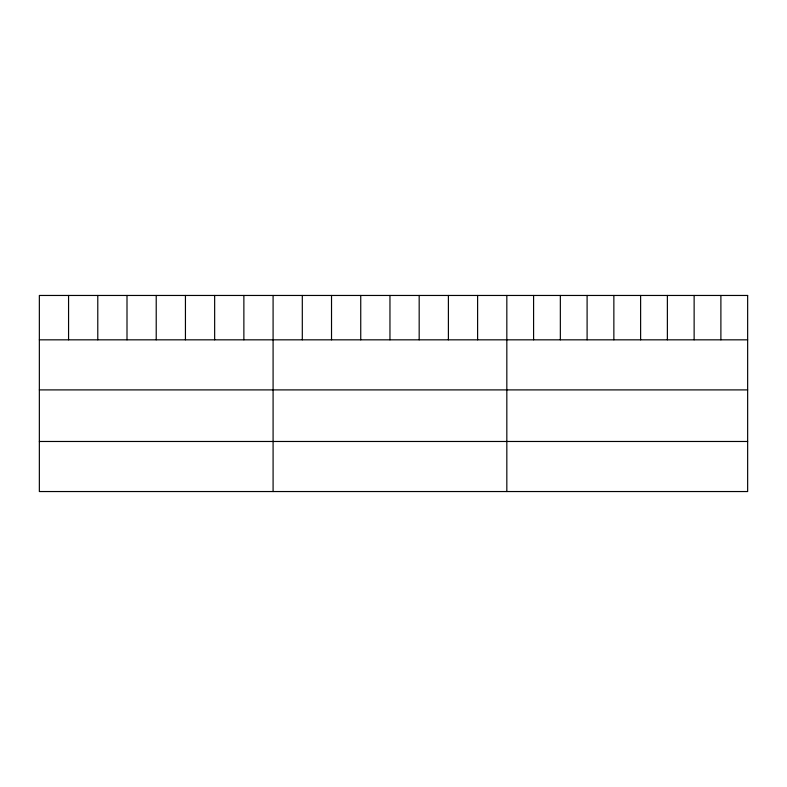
<?xml version="1.0" encoding="UTF-8"?>
<svg xmlns="http://www.w3.org/2000/svg" width="787" height="787" viewBox="0 0 787 787"><rect width="100%" height="100%" fill="white"/><g stroke="black" fill="none" stroke-linecap="round" stroke-linejoin="round"><path stroke-width="1.18" d="M39.35 339.827L747.65 339.827M39.35 389.899L747.65 389.899M39.35 441.477L747.65 441.477M720.892 295.459L720.892 339.827M694.134 295.459L694.134 339.827M667.376 295.459L667.376 339.827M640.618 295.459L640.618 339.827M613.86 295.459L613.86 339.827M587.102 295.459L587.102 339.827M560.344 295.459L560.344 339.827M533.586 295.459L533.586 339.827M506.828 295.459L506.828 491.541M477.611 295.459L477.611 339.827M448.393 295.459L448.393 339.827M419.176 295.459L419.176 339.827M389.958 295.459L389.958 339.827M360.741 295.459L360.741 339.827M331.524 295.459L331.524 339.827M302.306 295.459L302.306 339.827M273.089 295.459L273.089 491.541M243.872 295.459L243.872 339.827M214.654 295.459L214.654 339.827M185.437 295.459L185.437 339.827M156.22 295.459L156.22 339.827M127.002 295.459L127.002 339.827M97.785 295.459L97.785 339.827M68.567 295.459L68.567 339.827M747.65 295.459L39.35 295.459L39.35 491.541L747.65 491.541L747.65 295.459"/></g></svg>
